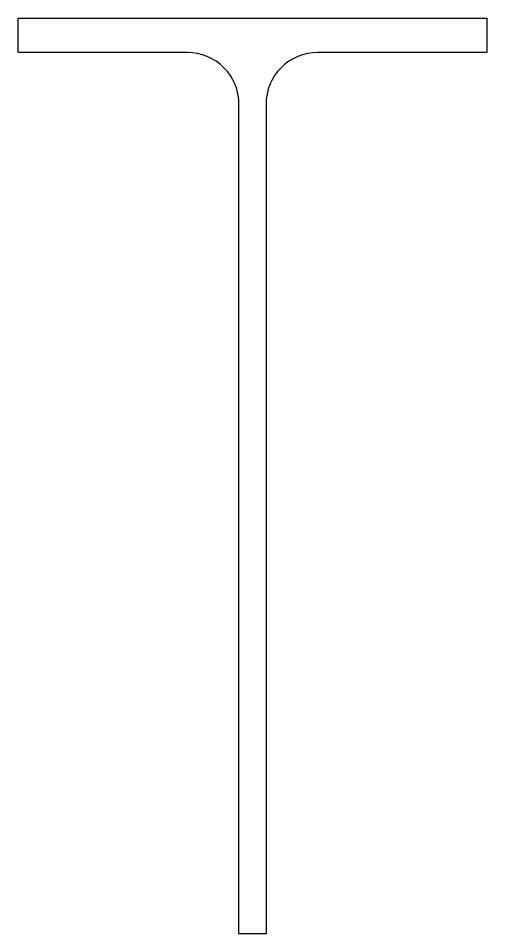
# Model space of a CAD drawing. Header units: inches. Extents: x -1.53 to 1.54, y -3 to 3.
import ezdxf

# ---------------------------------------------------------------- set-up
doc = ezdxf.new("R2010")
doc.units = ezdxf.units.IN
doc.layers.add('steel', color=7, linetype='Continuous')

msp = doc.modelspace()

# ---------------------------------------------------------------- linework, layer by layer
at = {"layer": 'steel'}
msp.add_lwpolyline([(1.535, 2.775), (0.426, 2.775, 0.414214), (0.0885, 2.4375), (0.0885, -3), (-0.0885, -3), (-0.0885, 2.4375, 0.414214), (-0.426, 2.775), (-1.535, 2.775), (-1.535, 3), (1.535, 3)], format="xyb", close=True, dxfattribs=at)

doc.saveas('drawing.dxf')
